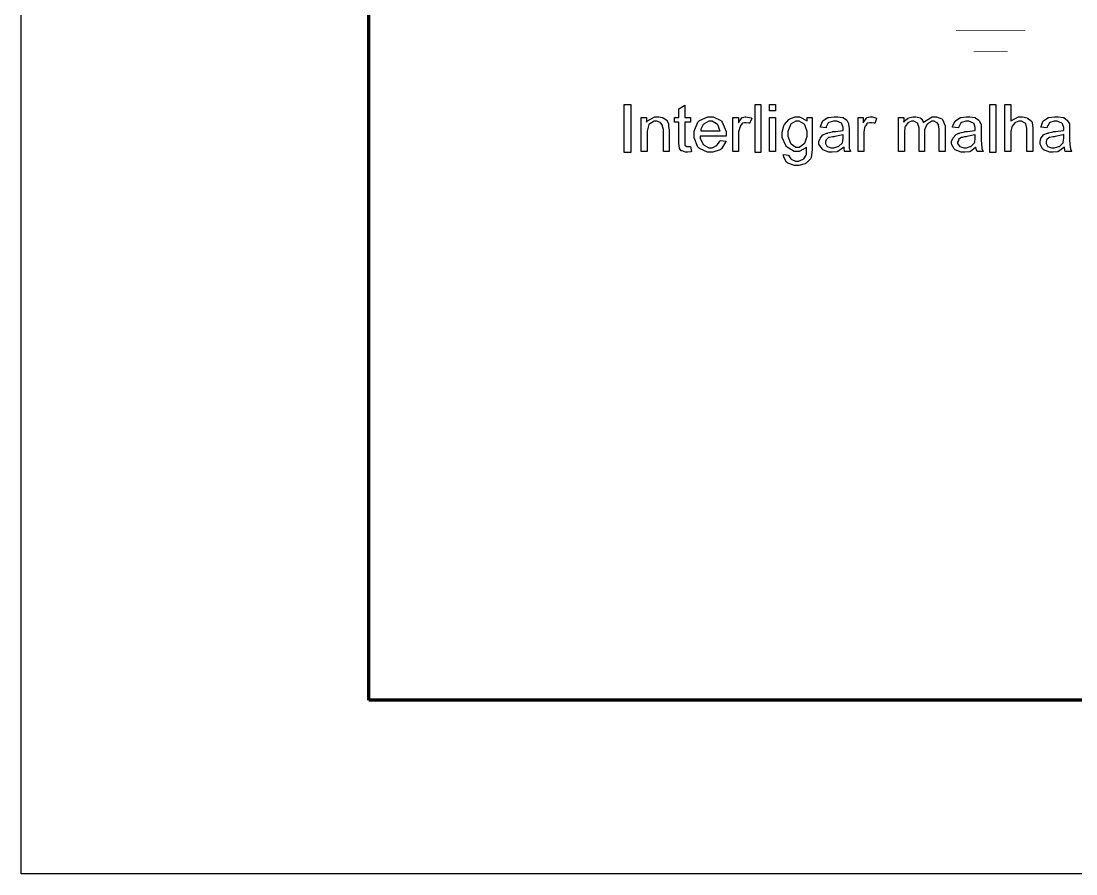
# Model space of a CAD drawing. Header units: metres. Extents: x -593 to 248, y 430 to 1024.
# Drawn here: x -592.7 to -532, y 429.6 to 478.6 of the extents above; entities that cross this region are included whole.
import ezdxf

# ---------------------------------------------------------------- set-up
doc = ezdxf.new("R2010")
doc.units = ezdxf.units.M
doc.header["$MEASUREMENT"] = 0
doc.layers.add('C00-7E-FF', color=150, linetype='Continuous')
doc.layers.add('CFF-7E-00', color=30, linetype='Continuous')

msp = doc.modelspace()

# ---------------------------------------------------------------- linework, layer by layer
for p, q in [((-592.703, 429.566), (-592.703, 1023.566)), ((248.297, 429.566), (-592.703, 429.566))]:
    msp.add_line(p, q)
at = {"lineweight": 100}
for p, q in [((-572.703, 439.566), (-572.703, 1013.566)), ((238.297, 439.566), (-572.703, 439.566))]:
    msp.add_line(p, q, dxfattribs=at)
at = {"layer": 'C00-7E-FF', "const_width": 0.0423}
for points in [[(-538.927, 478.066), (-534.94, 478.066)], [(-537.908, 476.881), (-535.958, 476.881)]]:
    msp.add_lwpolyline(points, dxfattribs=at)
at = {"layer": 'CFF-7E-00'}
for points in [[(-558.022, 473.82), (-557.642, 473.82), (-557.642, 471.068), (-558.022, 471.068), (-558.022, 473.82)], [(-550.487, 473.82), (-550.148, 473.82), (-550.148, 471.068), (-550.487, 471.068), (-550.487, 473.82)], [(-549.656, 473.447), (-549.656, 473.827), (-549.314, 473.827), (-549.314, 473.447), (-549.656, 473.447)], [(-536.982, 473.82), (-536.643, 473.82), (-536.643, 471.068), (-536.982, 471.068), (-536.982, 473.82)], [(-536.128, 471.115), (-536.128, 473.827), (-535.786, 473.827), (-535.786, 472.855), (-535.745, 472.897), (-535.331, 473.108), (-535.194, 473.108), (-535.098, 473.108), (-534.835, 473.046), (-534.813, 473.024), (-534.782, 473.014), (-534.571, 472.834), (-534.56, 472.812), (-534.55, 472.78), (-534.517, 472.453), (-534.517, 472.343), (-534.517, 471.115), (-534.856, 471.115), (-534.856, 472.343), (-534.856, 472.44), (-534.919, 472.707), (-534.94, 472.728), (-534.962, 472.75), (-535.169, 472.855), (-535.236, 472.855), (-535.311, 472.855), (-535.512, 472.78), (-535.533, 472.769), (-535.554, 472.759), (-535.692, 472.58), (-535.702, 472.558), (-535.713, 472.537), (-535.786, 472.265), (-535.786, 472.174), (-535.786, 471.115), (-536.128, 471.115)], [(-554.194, 471.413), (-554.151, 471.115), (-554.173, 471.106), (-554.347, 471.074), (-554.405, 471.074), (-554.481, 471.074), (-554.683, 471.148), (-554.704, 471.158), (-554.737, 471.158), (-554.822, 471.275), (-554.832, 471.285), (-554.843, 471.307), (-554.873, 471.577), (-554.873, 471.667), (-554.873, 472.812), (-555.128, 472.812), (-555.128, 473.067), (-554.873, 473.067), (-554.873, 473.574), (-554.533, 473.786), (-554.533, 473.067), (-554.194, 473.067), (-554.194, 472.812), (-554.533, 472.812), (-554.533, 471.667), (-554.533, 471.625), (-554.533, 471.497), (-554.533, 471.497), (-554.523, 471.488), (-554.458, 471.424), (-554.447, 471.413), (-554.447, 471.413), (-554.385, 471.413), (-554.363, 471.413), (-554.322, 471.413), (-554.227, 471.413), (-554.194, 471.413)], [(-557.035, 471.115), (-557.035, 473.067), (-556.739, 473.067), (-556.739, 472.812), (-556.707, 472.865), (-556.253, 473.108), (-556.101, 473.108), (-556.028, 473.108), (-555.827, 473.078), (-555.805, 473.067), (-555.773, 473.057), (-555.562, 472.919), (-555.551, 472.897), (-555.542, 472.876), (-555.466, 472.701), (-555.466, 472.642), (-555.466, 472.558), (-555.424, 472.367), (-555.424, 472.302), (-555.424, 471.115), (-555.762, 471.115), (-555.762, 472.302), (-555.762, 472.378), (-555.805, 472.546), (-555.805, 472.601), (-555.816, 472.623), (-555.922, 472.759), (-555.932, 472.769), (-555.954, 472.78), (-556.131, 472.855), (-556.189, 472.855), (-556.284, 472.855), (-556.538, 472.717), (-556.57, 472.685), (-556.592, 472.664), (-556.696, 472.296), (-556.696, 472.174), (-556.696, 471.115), (-557.035, 471.115)], [(-552.498, 471.751), (-552.159, 471.709), (-552.181, 471.657), (-552.423, 471.266), (-552.455, 471.243), (-552.498, 471.212), (-552.911, 471.074), (-553.047, 471.074), (-553.218, 471.074), (-553.687, 471.286), (-553.728, 471.328), (-553.771, 471.37), (-553.982, 471.91), (-553.982, 472.09), (-553.982, 472.281), (-553.771, 472.813), (-553.728, 472.855), (-553.687, 472.897), (-553.207, 473.108), (-553.047, 473.108), (-552.889, 473.108), (-552.456, 472.897), (-552.413, 472.855), (-552.372, 472.813), (-552.159, 472.271), (-552.159, 472.09), (-552.159, 472.09), (-552.159, 472.028), (-552.159, 472.006), (-553.643, 472.006), (-553.643, 471.879), (-553.464, 471.529), (-553.432, 471.497), (-553.411, 471.477), (-553.138, 471.328), (-553.047, 471.328), (-552.963, 471.328), (-552.732, 471.434), (-552.71, 471.454), (-552.689, 471.465), (-552.52, 471.709), (-552.498, 471.751)], [(-553.601, 472.302), (-552.498, 472.302), (-552.509, 472.333), (-552.615, 472.622), (-552.624, 472.642), (-552.656, 472.674), (-552.95, 472.855), (-553.047, 472.855), (-553.144, 472.855), (-553.411, 472.717), (-553.432, 472.685), (-553.464, 472.664), (-553.601, 472.393), (-553.601, 472.302)], [(-551.776, 471.115), (-551.776, 473.067), (-551.437, 473.067), (-551.437, 472.769), (-551.427, 472.812), (-551.248, 473.057), (-551.226, 473.067), (-551.216, 473.078), (-551.064, 473.108), (-551.013, 473.108), (-551.013, 473.108), (-550.706, 473.046), (-550.675, 473.024), (-550.801, 472.728), (-550.823, 472.739), (-550.998, 472.769), (-551.056, 472.769), (-551.099, 472.769), (-551.216, 472.739), (-551.226, 472.728), (-551.248, 472.718), (-551.352, 472.566), (-551.352, 472.516), (-551.364, 472.495), (-551.437, 472.223), (-551.437, 472.132), (-551.437, 471.115), (-551.776, 471.115)], [(-549.656, 471.115), (-549.656, 473.067), (-549.314, 473.067), (-549.314, 471.115), (-549.656, 471.115)], [(-548.849, 470.947), (-548.552, 470.904), (-548.543, 470.873), (-548.437, 470.703), (-548.426, 470.692), (-548.405, 470.672), (-548.166, 470.566), (-548.087, 470.566), (-547.991, 470.566), (-547.728, 470.672), (-547.706, 470.692), (-547.685, 470.703), (-547.548, 470.916), (-547.537, 470.947), (-547.537, 471.053), (-547.537, 471.292), (-547.537, 471.37), (-547.568, 471.329), (-547.957, 471.115), (-548.087, 471.115), (-548.235, 471.115), (-548.649, 471.361), (-548.68, 471.413), (-548.723, 471.456), (-548.937, 471.931), (-548.937, 472.09), (-548.937, 472.229), (-548.829, 472.599), (-548.807, 472.642), (-548.797, 472.674), (-548.543, 472.961), (-548.511, 472.981), (-548.479, 473.003), (-548.186, 473.108), (-548.087, 473.108), (-547.939, 473.108), (-547.537, 472.897), (-547.494, 472.855), (-547.494, 473.067), (-547.195, 473.067), (-547.195, 471.37), (-547.195, 471.212), (-547.26, 470.767), (-547.28, 470.735), (-547.291, 470.703), (-547.548, 470.449), (-547.579, 470.436), (-547.611, 470.415), (-547.968, 470.309), (-548.087, 470.309), (-548.224, 470.309), (-548.606, 470.45), (-548.638, 470.481), (-548.68, 470.504), (-548.849, 470.837), (-548.849, 470.947)], [(-548.595, 472.132), (-548.595, 471.994), (-548.447, 471.603), (-548.426, 471.581), (-548.405, 471.55), (-548.136, 471.37), (-548.045, 471.37), (-547.95, 471.37), (-547.685, 471.55), (-547.663, 471.581), (-547.632, 471.603), (-547.494, 472), (-547.494, 472.132), (-547.494, 472.271), (-547.632, 472.653), (-547.663, 472.685), (-547.685, 472.707), (-547.956, 472.855), (-548.045, 472.855), (-548.14, 472.855), (-548.405, 472.707), (-548.426, 472.685), (-548.447, 472.653), (-548.595, 472.263), (-548.595, 472.132)], [(-545.373, 471.37), (-545.405, 471.339), (-545.722, 471.126), (-545.753, 471.115), (-545.785, 471.106), (-546.05, 471.074), (-546.136, 471.074), (-546.254, 471.074), (-546.582, 471.212), (-546.602, 471.243), (-546.635, 471.266), (-546.814, 471.534), (-546.814, 471.624), (-546.814, 471.687), (-546.741, 471.857), (-546.73, 471.877), (-546.721, 471.9), (-546.583, 472.08), (-546.561, 472.09), (-546.54, 472.101), (-546.365, 472.174), (-546.306, 472.174), (-546.296, 472.185), (-546.04, 472.25), (-546.007, 472.259), (-545.859, 472.259), (-545.446, 472.333), (-545.414, 472.343), (-545.414, 472.365), (-545.414, 472.429), (-545.414, 472.429), (-545.414, 472.505), (-545.49, 472.718), (-545.5, 472.728), (-545.522, 472.75), (-545.791, 472.855), (-545.88, 472.855), (-545.977, 472.855), (-546.244, 472.78), (-546.265, 472.769), (-546.276, 472.759), (-546.391, 472.544), (-546.391, 472.471), (-546.73, 472.516), (-546.721, 472.547), (-546.613, 472.834), (-546.602, 472.855), (-546.582, 472.876), (-546.338, 473.057), (-546.306, 473.067), (-546.274, 473.078), (-545.948, 473.108), (-545.838, 473.108), (-545.733, 473.108), (-545.446, 473.078), (-545.414, 473.067), (-545.394, 473.057), (-545.215, 472.919), (-545.204, 472.897), (-545.194, 472.888), (-545.118, 472.736), (-545.118, 472.685), (-545.108, 472.675), (-545.077, 472.459), (-545.077, 472.386), (-545.077, 471.92), (-545.077, 471.773), (-545.077, 471.439), (-545.077, 471.328), (-545.067, 471.307), (-545.002, 471.138), (-544.991, 471.115), (-545.33, 471.115), (-545.341, 471.126), (-545.373, 471.31), (-545.373, 471.37)], [(-544.565, 471.115), (-544.565, 473.067), (-544.269, 473.067), (-544.269, 472.769), (-544.249, 472.812), (-544.068, 473.057), (-544.057, 473.067), (-544.036, 473.078), (-543.894, 473.108), (-543.846, 473.108), (-543.762, 473.108), (-543.539, 473.046), (-543.507, 473.024), (-543.591, 472.728), (-543.613, 472.739), (-543.788, 472.769), (-543.846, 472.769), (-543.9, 472.769), (-544.047, 472.739), (-544.057, 472.728), (-544.068, 472.718), (-544.174, 472.537), (-544.184, 472.516), (-544.195, 472.495), (-544.226, 472.223), (-544.226, 472.132), (-544.226, 471.115), (-544.565, 471.115)], [(-542.234, 471.115), (-542.234, 473.067), (-541.938, 473.067), (-541.938, 472.812), (-541.928, 472.834), (-541.714, 473.014), (-541.681, 473.024), (-541.661, 473.046), (-541.422, 473.108), (-541.342, 473.108), (-541.247, 473.108), (-540.994, 473.046), (-540.962, 473.024), (-540.941, 473.014), (-540.803, 472.802), (-540.793, 472.769), (-540.751, 472.834), (-540.305, 473.108), (-540.154, 473.108), (-540.05, 473.108), (-539.754, 473.003), (-539.731, 472.981), (-539.7, 472.949), (-539.562, 472.591), (-539.562, 472.471), (-539.562, 471.115), (-539.901, 471.115), (-539.901, 472.343), (-539.901, 472.419), (-539.934, 472.633), (-539.944, 472.642), (-539.944, 472.674), (-540.018, 472.759), (-540.028, 472.769), (-540.05, 472.78), (-540.193, 472.855), (-540.24, 472.855), (-540.325, 472.855), (-540.56, 472.717), (-540.58, 472.685), (-540.602, 472.664), (-540.75, 472.361), (-540.75, 472.259), (-540.75, 471.115), (-541.046, 471.115), (-541.046, 472.386), (-541.046, 472.471), (-541.122, 472.707), (-541.132, 472.728), (-541.153, 472.75), (-541.36, 472.855), (-541.428, 472.855), (-541.491, 472.855), (-541.661, 472.78), (-541.681, 472.769), (-541.703, 472.759), (-541.844, 472.58), (-541.854, 472.558), (-541.865, 472.526), (-541.896, 472.232), (-541.896, 472.132), (-541.896, 471.115), (-542.234, 471.115)], [(-537.782, 471.37), (-537.813, 471.339), (-538.1, 471.126), (-538.121, 471.115), (-538.152, 471.106), (-538.414, 471.074), (-538.501, 471.074), (-538.629, 471.074), (-538.98, 471.212), (-539.012, 471.243), (-539.044, 471.266), (-539.181, 471.534), (-539.181, 471.624), (-539.181, 471.687), (-539.118, 471.857), (-539.096, 471.877), (-539.086, 471.9), (-538.949, 472.08), (-538.927, 472.09), (-538.917, 472.101), (-538.764, 472.174), (-538.713, 472.174), (-538.692, 472.185), (-538.448, 472.25), (-538.417, 472.259), (-538.269, 472.259), (-537.856, 472.333), (-537.824, 472.343), (-537.824, 472.365), (-537.824, 472.429), (-537.824, 472.429), (-537.824, 472.505), (-537.887, 472.718), (-537.908, 472.728), (-537.93, 472.75), (-538.2, 472.855), (-538.29, 472.855), (-538.375, 472.855), (-538.607, 472.78), (-538.628, 472.769), (-538.65, 472.759), (-538.787, 472.505), (-538.797, 472.471), (-539.139, 472.516), (-539.129, 472.547), (-538.991, 472.834), (-538.969, 472.855), (-538.96, 472.876), (-538.702, 473.057), (-538.67, 473.067), (-538.638, 473.078), (-538.345, 473.108), (-538.247, 473.108), (-538.142, 473.108), (-537.856, 473.078), (-537.824, 473.067), (-537.803, 473.057), (-537.623, 472.919), (-537.612, 472.897), (-537.591, 472.888), (-537.496, 472.707), (-537.485, 472.685), (-537.485, 472.61), (-537.485, 472.442), (-537.485, 472.386), (-537.485, 471.92), (-537.485, 471.773), (-537.453, 471.35), (-537.443, 471.328), (-537.443, 471.275), (-537.368, 471.138), (-537.356, 471.115), (-537.697, 471.115), (-537.709, 471.126), (-537.782, 471.31), (-537.782, 471.37)], [(-532.691, 471.37), (-532.723, 471.339), (-533.042, 471.126), (-533.074, 471.115), (-533.096, 471.106), (-533.334, 471.074), (-533.413, 471.074), (-533.541, 471.074), (-533.89, 471.212), (-533.921, 471.243), (-533.953, 471.266), (-534.091, 471.534), (-534.091, 471.624), (-534.091, 471.687), (-534.059, 471.857), (-534.048, 471.877), (-534.039, 471.9), (-533.89, 472.08), (-533.879, 472.09), (-533.858, 472.101), (-533.684, 472.174), (-533.625, 472.174), (-533.605, 472.185), (-533.361, 472.25), (-533.329, 472.259), (-533.18, 472.259), (-532.765, 472.333), (-532.734, 472.343), (-532.734, 472.365), (-532.734, 472.429), (-532.734, 472.429), (-532.734, 472.505), (-532.808, 472.718), (-532.818, 472.728), (-532.84, 472.75), (-533.113, 472.855), (-533.202, 472.855), (-533.288, 472.855), (-533.53, 472.78), (-533.54, 472.769), (-533.562, 472.759), (-533.7, 472.505), (-533.709, 472.471), (-534.048, 472.516), (-534.039, 472.547), (-533.933, 472.834), (-533.921, 472.855), (-533.901, 472.876), (-533.657, 473.057), (-533.625, 473.067), (-533.594, 473.078), (-533.268, 473.108), (-533.159, 473.108), (-533.053, 473.108), (-532.765, 473.078), (-532.734, 473.067), (-532.713, 473.057), (-532.533, 472.919), (-532.522, 472.897), (-532.512, 472.888), (-532.406, 472.707), (-532.395, 472.685), (-532.395, 472.61), (-532.395, 472.442), (-532.395, 472.386), (-532.395, 471.92), (-532.395, 471.773), (-532.363, 471.35), (-532.352, 471.328), (-532.352, 471.275), (-532.279, 471.138), (-532.268, 471.115), (-532.648, 471.115), (-532.659, 471.126), (-532.691, 471.31), (-532.691, 471.37)], [(-545.414, 472.09), (-545.446, 472.08), (-545.902, 471.974), (-545.966, 471.963), (-546.041, 471.963), (-546.209, 471.92), (-546.265, 471.92), (-546.276, 471.91), (-546.382, 471.804), (-546.391, 471.793), (-546.402, 471.784), (-546.433, 471.664), (-546.433, 471.624), (-546.433, 471.571), (-546.36, 471.424), (-546.349, 471.413), (-546.328, 471.404), (-546.121, 471.328), (-546.052, 471.328), (-545.967, 471.328), (-545.733, 471.404), (-545.711, 471.413), (-545.679, 471.424), (-545.479, 471.603), (-545.457, 471.624), (-545.457, 471.624), (-545.414, 471.879), (-545.414, 471.963), (-545.414, 472.09)], [(-537.824, 472.09), (-537.856, 472.08), (-538.311, 471.974), (-538.374, 471.963), (-538.437, 471.963), (-538.581, 471.92), (-538.628, 471.92), (-538.65, 471.91), (-538.787, 471.804), (-538.797, 471.793), (-538.797, 471.752), (-538.842, 471.657), (-538.842, 471.624), (-538.842, 471.571), (-538.735, 471.424), (-538.713, 471.413), (-538.703, 471.404), (-538.489, 471.328), (-538.417, 471.328), (-538.333, 471.328), (-538.109, 471.404), (-538.078, 471.413), (-538.057, 471.424), (-537.878, 471.603), (-537.867, 471.624), (-537.857, 471.646), (-537.824, 471.884), (-537.824, 471.963), (-537.824, 472.09)], [(-532.734, 472.09), (-532.765, 472.08), (-533.223, 471.974), (-533.286, 471.963), (-533.361, 471.963), (-533.527, 471.92), (-533.582, 471.92), (-533.594, 471.91), (-533.7, 471.804), (-533.709, 471.793), (-533.72, 471.784), (-533.752, 471.664), (-533.752, 471.624), (-533.752, 471.571), (-533.678, 471.424), (-533.667, 471.413), (-533.646, 471.404), (-533.439, 471.328), (-533.37, 471.328), (-533.275, 471.328), (-533.02, 471.404), (-532.987, 471.413), (-532.966, 471.424), (-532.786, 471.603), (-532.775, 471.624), (-532.765, 471.646), (-532.734, 471.884), (-532.734, 471.963), (-532.734, 472.09)]]:
    msp.add_lwpolyline(points, close=True, dxfattribs=at)

doc.saveas('drawing.dxf')
